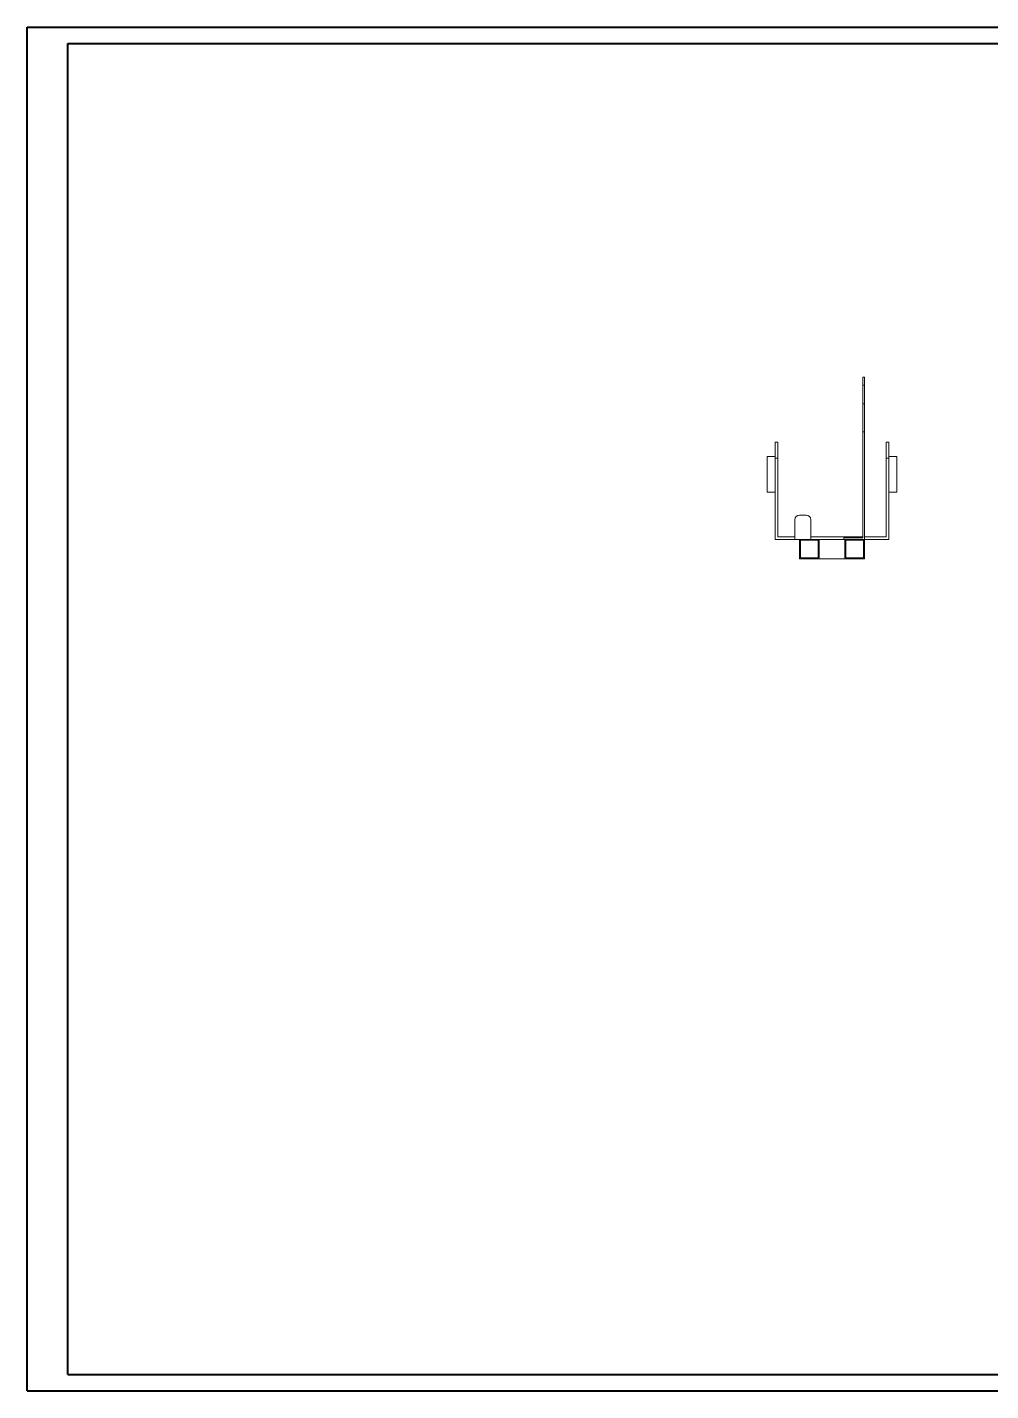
# Model space of a CAD drawing. Header units: millimetres. Extents: x 0 to 1189, y 0 to 841.
# Drawn here: x 0 to 595, y 0 to 841 of the extents above; entities that cross this region are included whole.
import ezdxf

# ---------------------------------------------------------------- set-up
doc = ezdxf.new("R2010")
doc.units = ezdxf.units.MM

msp = doc.modelspace()

# ---------------------------------------------------------------- linework, layer by layer
at = {"color": 7, "linetype": 'Continuous', "lineweight": 40}
for p, q in [((0.08, 0.21), (0.08, 841.21)), ((0.08, 841.21), (1189.08, 841.21)), ((25.08, 10.21), (25.08, 831.21)), ((25.08, 831.21), (1179.08, 831.21)), ((25.08, 10.21), (1179.08, 10.21)), ((0.08, 0.21), (1189.08, 0.21))]:
    msp.add_line(p, q, dxfattribs=at)
at = {"color": 7, "linetype": 'Continuous', "lineweight": 15}
for p, q in [((515.62, 625.36), (516.62, 625.36)), ((515.62, 620.36), (515.62, 625.36)), ((516.62, 625.36), (516.62, 620.36)), ((516.62, 620.36), (515.62, 620.36)), ((515.62, 620.36), (515.62, 609.02)), ((516.62, 609.02), (516.62, 620.36)), ((515.62, 591.7), (515.62, 609.02)), ((516.62, 609.02), (515.62, 609.02)), ((516.62, 591.7), (516.62, 609.02)), ((515.62, 591.7), (515.62, 526.36)), ((515.62, 591.7), (516.62, 591.7)), ((516.62, 525.36), (516.62, 591.7)), ((461.62, 585.36), (463.12, 585.36)), ((461.62, 575.36), (461.62, 585.36)), ((463.12, 585.36), (463.12, 575.36)), ((530.12, 585.36), (531.62, 585.36)), ((530.12, 575.36), (530.12, 585.36)), ((531.62, 585.36), (531.62, 575.36)), ((461.62, 576.36), (456.62, 576.36)), ((456.62, 576.36), (456.62, 554.36)), ((463.12, 575.36), (461.62, 575.36)), ((461.62, 575.36), (461.62, 525.36)), ((463.12, 575.36), (463.12, 526.86)), ((530.12, 526.86), (530.12, 575.36)), ((531.62, 575.36), (530.12, 575.36)), ((536.62, 576.36), (531.62, 576.36)), ((531.62, 525.36), (531.62, 575.36)), ((536.62, 576.36), (536.62, 554.36)), ((456.62, 554.36), (461.62, 554.36)), ((531.62, 554.36), (536.62, 554.36)), ((480.62, 540.36), (476.62, 540.36)), ((473.62, 525.36), (473.62, 537.36)), ((483.62, 525.36), (483.62, 537.36)), ((461.62, 525.36), (473.62, 525.36)), ((463.12, 526.86), (473.62, 526.86)), ((476.62, 525.36), (473.62, 525.36)), ((476.62, 525.36), (476.62, 513.36)), ((488.62, 525.36), (476.62, 525.36)), ((477.12, 524.86), (477.12, 513.86)), ((488.12, 524.86), (477.12, 524.86)), ((483.62, 526.86), (515.62, 526.86)), ((488.12, 513.86), (488.12, 524.86)), ((488.62, 513.36), (488.62, 525.36)), ((488.62, 525.36), (503.87, 525.36)), ((503.87, 526.36), (503.87, 525.36)), ((515.62, 526.36), (503.87, 526.36)), ((503.87, 525.36), (504.62, 525.36)), ((504.62, 513.36), (504.62, 525.36)), ((504.62, 525.36), (516.62, 525.36)), ((505.12, 524.86), (516.12, 524.86)), ((505.12, 513.86), (505.12, 524.86)), ((516.12, 524.86), (516.12, 513.86)), ((516.62, 526.86), (530.12, 526.86)), ((516.62, 525.36), (516.62, 513.36)), ((516.62, 525.36), (531.62, 525.36)), ((476.62, 513.36), (488.62, 513.36)), ((477.12, 513.86), (488.12, 513.86)), ((504.62, 513.36), (488.62, 513.36)), ((516.62, 513.36), (504.62, 513.36)), ((516.12, 513.86), (505.12, 513.86))]:
    msp.add_line(p, q, dxfattribs=at)
for centre, start, end in [((476.62, 537.36), 90, 180), ((480.62, 537.36), 0, 90)]:
    msp.add_arc(centre, 3, start, end, dxfattribs=at)

doc.saveas('drawing.dxf')
